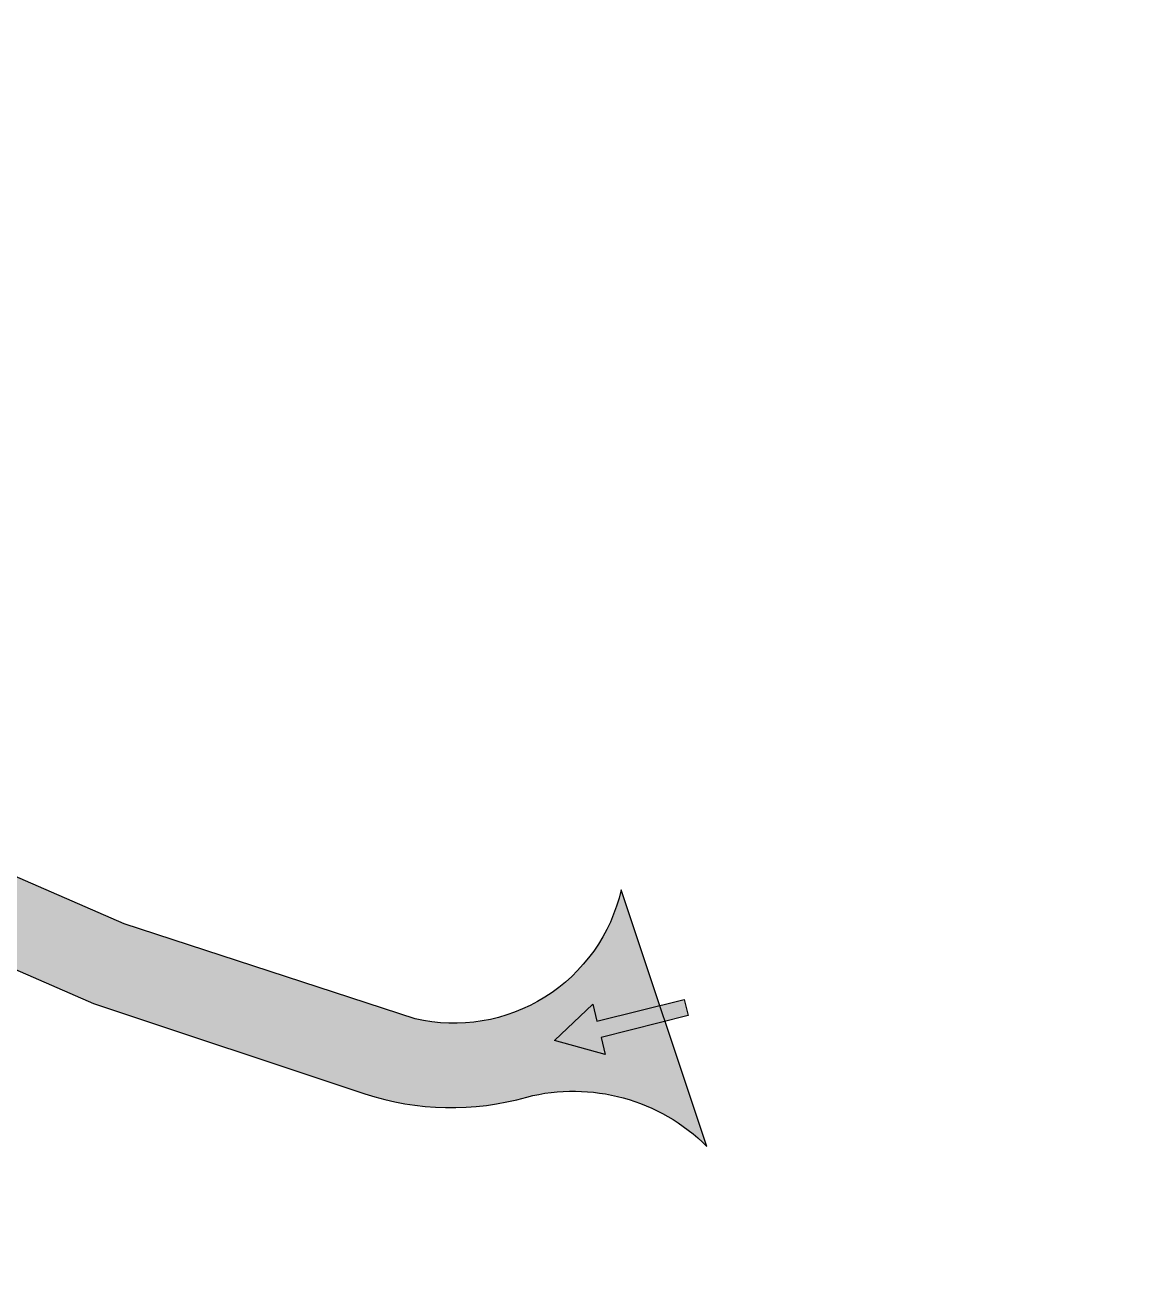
# Model space of a CAD drawing. Header units: metres. Extents: x 1956498 to 1957612, y 2277909 to 2278547.
# Drawn here: x 1957418.6 to 1957484.7, y 2278250.7 to 2278323.5 of the extents above; entities that cross this region are included whole.
import ezdxf

# ---------------------------------------------------------------- set-up
doc = ezdxf.new("R2010")
doc.units = ezdxf.units.M
doc.layers.add('UBS-100-Piste DFCI à créer', color=7, linetype='Continuous', true_color=0xbb8c7c)
doc.layers.add('UBS-900-Légendes', color=7, linetype='Continuous')

# ---------------------------------------------------------------- blocks, each defined once
blk = doc.blocks.new('ACCES AU SITE')
h = blk.add_hatch(color=152)
h.dxf.hatch_style = 1
h.paths.add_polyline_path([(-2.701, -0.488), (-7.975, -0.488), (-7.975, 0.488), (-2.701, 0.488), (-2.701, 1.518), (0, 0), (-2.701, -1.518)])
blk.add_lwpolyline([(-2.701, -0.488), (-7.975, -0.488), (-7.975, 0.488), (-2.701, 0.488), (-2.701, 1.518), (0, 0), (-2.701, -1.518), (-2.701, -0.488), (-7.975, -0.488)])

msp = doc.modelspace()

# ---------------------------------------------------------------- hatches: boundary and pattern name
at = {"layer": 'UBS-100-Piste DFCI à créer', "true_color": 0xd0aea3, "transparency": 33554687}
h = msp.add_hatch(color=253, dxfattribs=at)
h.dxf.hatch_style = 1
edge = h.paths.add_edge_path()
edge.add_line((1957169.17, 2278479.252), (1957288.285, 2278483.771))
edge.add_arc((1957288.702, 2278472.779), 11, 2.17296, 92.17282, ccw=False)
edge.add_line((1957299.694, 2278473.196), (1957304.335, 2278350.888))
edge.add_arc((1957320.323, 2278351.494), 16, 182.17296, 249.87398)
edge.add_line((1957314.818, 2278336.471), (1957359.054, 2278320.26))
edge.add_arc((1957355.269, 2278309.932), 11, 36.37503, 69.87398, ccw=False)
edge.add_line((1957364.125, 2278316.456), (1957375.209, 2278301.408))
edge.add_line((1957375.209, 2278301.408), (1957383.92, 2278290.892))
edge.add_arc((1957396.242, 2278301.098), 16, 219.6339, 226.9089)
edge.add_line((1957385.311, 2278289.413), (1957397.462, 2278278.047))
edge.add_arc((1957408.393, 2278289.731), 16, 226.9089, 246.4809)
edge.add_line((1957402.008, 2278275.06), (1957422.64, 2278266.081))
edge.add_line((1957422.64, 2278266.081), (1957438.56, 2278260.784))
edge.add_arc((1957443.612, 2278275.965), 16, 251.59643, 286.08686)
edge.add_arc((1957450.778, 2278249.834), 11.1, 45.10706, 104.25408, ccw=False)
edge.add_line((1957458.612, 2278257.697), (1957453.583, 2278272.733))
edge.add_arc((1957443.765, 2278274.985), 10.072, 257.04908, 347.08023, ccw=False)
edge.add_line((1957441.508, 2278265.168), (1957424.431, 2278270.754))
edge.add_line((1957424.431, 2278270.754), (1957404.003, 2278279.645))
edge.add_arc((1957408.393, 2278289.731), 11, 226.9089, 246.4809, ccw=False)
edge.add_line((1957400.878, 2278281.698), (1957388.727, 2278293.065))
edge.add_arc((1957396.242, 2278301.098), 11, 219.6339, 226.9089, ccw=False)
edge.add_line((1957387.771, 2278294.081), (1957379.151, 2278304.488))
edge.add_line((1957379.151, 2278304.488), (1957368.151, 2278319.421))
edge.add_arc((1957355.269, 2278309.932), 16, 36.37503, 69.87398)
edge.add_line((1957360.774, 2278324.955), (1957316.538, 2278341.166))
edge.add_arc((1957320.323, 2278351.494), 11, 182.17296, 249.87398, ccw=False)
edge.add_line((1957309.331, 2278351.077), (1957307.601, 2278396.675))
edge.add_line((1957307.601, 2278396.675), (1957304.956, 2278466.368))
edge.add_line((1957304.956, 2278466.368), (1957304.69, 2278473.386))
edge.add_arc((1957288.702, 2278472.779), 16, 2.17296, 92.18353)
edge.add_line((1957288.092, 2278488.768), (1957168.994, 2278484.227))
edge.add_line((1957168.994, 2278484.227), (1957169.17, 2278479.252))
at = {"layer": 'UBS-100-Piste DFCI à créer', "transparency": 33554687}
h = msp.add_hatch(dxfattribs=at)
h.set_pattern_fill('JIS_STN_2.5', color=256)
h.set_pattern_definition([(47.17296, (1956249.266, 2278361.7824), (-1.833523, 1.699469), []), (47.17296, (1956251.0297, 2278361.8493), (-1.833523, 1.699469), [1.2, -0.5])])
edge = h.paths.add_edge_path()
edge.add_line((1957458.105, 2278274.349), (1957484.668, 2278195.429))

# ---------------------------------------------------------------- linework, layer by layer
at = {"layer": 'UBS-100-Piste DFCI à créer', "color": 253, "true_color": 0xd0aea3, "transparency": 33554687}
msp.add_lwpolyline([(1957314.818, 2278336.471), (1957359.054, 2278320.26, -0.147217), (1957364.125, 2278316.456), (1957375.209, 2278301.408), (1957383.92, 2278290.892, 0.031754), (1957385.311, 2278289.413), (1957397.462, 2278278.047, 0.085607), (1957402.008, 2278275.06), (1957422.64, 2278266.081), (1957438.56, 2278260.784, 0.151639), (1957448.045, 2278260.592, -0.263964), (1957458.612, 2278257.697), (1957453.583, 2278272.733, -0.414373), (1957441.508, 2278265.168), (1957424.431, 2278270.754), (1957404.003, 2278279.645, -0.085607), (1957400.878, 2278281.698), (1957388.727, 2278293.065, -0.031754), (1957387.771, 2278294.081), (1957379.151, 2278304.488), (1957368.151, 2278319.421, 0.147217), (1957360.774, 2278324.955)], format="xyb", dxfattribs=at)

# ---------------------------------------------------------------- block references
at = {"layer": 'UBS-900-Légendes', "transparency": 33554687, "rotation": 194.1140100405825}
msp.add_blockref('ACCES AU SITE', (1957449.666, 2278263.899, 631.704), dxfattribs=at)

doc.saveas('drawing.dxf')
